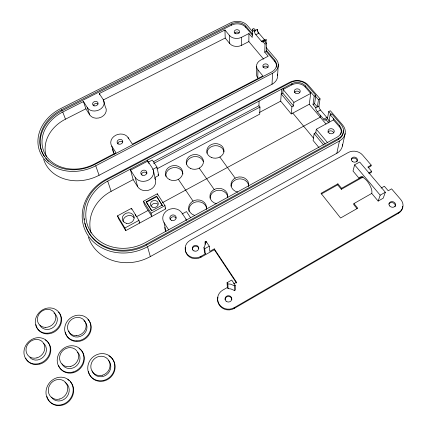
<?xml version="1.0" encoding="UTF-8"?>
<svg xmlns="http://www.w3.org/2000/svg" width="427" height="427" viewBox="0 0 427 427"><rect width="100%" height="100%" fill="white"/><g stroke="black" fill="none" stroke-linecap="round" stroke-linejoin="round"><path stroke-width="0.64" d="M252.453 35.19L245.722 27.275L245.728 26.1A10.478 7.996 -4 0 0 231.359 24.013L61.605 109.739A38.9 31.758 -18.7 0 0 43.554 154.916A38.9 31.758 -18.7 0 0 94.906 164.422L271.599 72.014A10.888 8.535 -1.3 0 0 274.705 60.138L266.288 50.253M263.614 59.123L248.866 41.59L248.93 33.536L241.533 37.309A8.716 6.656 -4 0 1 229.491 35.516L224.933 30.002L99.267 93.556L99.63 94.778M252.352 29.217L254.278 31.475L255.784 30.707L253.851 28.454L252.352 29.217L252.234 37.432L248.93 33.536M254.278 31.475L254.289 30.877L257.3 29.34A2.962 1.105 64.9 0 0 258.858 33.178L255.848 34.715A2.962 1.094 64.8 0 1 254.289 30.877M255.784 30.707L255.794 30.109M257.273 30.659L257.3 29.34M256.536 66.468L256.355 74.271A8.919 7.045 -1.1 0 0 257.764 77.735L258.575 78.723M257.764 77.735L257.967 69.959A9.052 7.104 -1.3 0 1 260.646 60.132L268.177 56.225L264.745 52.179L265.05 44.066L263.069 41.755L263.091 41.157L266.128 39.599L266.005 42.807M156.784 168.943L259.744 114.126L259.974 107.06L258.938 105.763L259.077 101.076M276.349 67.124A10.867 8.524 -1.3 0 0 274.641 61.28L266.24 51.405L266.571 43.282L264.591 40.971L264.612 40.378M43.655 159.34A39.86 32.831 -18.9 0 0 99.075 175.278L272.004 84.274L272.607 73.214A12.703 9.96 -1.3 0 0 276.216 59.348L266.261 47.691M274.641 61.28L274.705 60.138M277.593 75.392L278.313 64.215M310.867 92.264L309.265 104.263L291.235 113.94L280.699 101.151L281.59 89.168M291.235 113.94L291.935 106.83L293.53 105.976L282.818 93.102L283.186 88.325M293.53 105.976L293.893 102.395L283.101 89.467L291.844 84.845L291.951 83.687A9.672 7.697 1.9 0 1 305.342 85.838L314.213 96.16L313.028 104.535L315.788 107.775A3.128 1.254 61.5 0 0 317.341 111.73L323.693 119.202A3.149 1.27 61.2 0 0 325.86 119.597L327.45 118.733L328.71 111.607L330.322 110.732L342.598 124.951A14.15 11.518 6.4 0 1 339.438 140.995L336.839 153.277L150.32 256.584A43.543 38.542 -17.9 0 1 88.41 237.188M293.893 102.395L310.712 93.412L305.204 86.991L305.342 85.838M315.654 96.443L318.457 99.704L317.368 106.926L314.608 103.692L315.815 95.301L306.933 84.994A11.609 9.239 1.9 0 0 290.878 82.422L106.819 179.676A42.865 37.587 -17.6 0 0 88.661 232.389A42.865 37.587 -17.6 0 0 146.29 244.233L338.472 138.508A12.159 9.885 6.4 0 0 341.194 124.737L331.806 113.844L330.178 114.724L328.699 122.928L325.86 119.597M333.674 118.791L333.466 119.902L316.316 129.237L315.777 132.706L314.149 133.598L313.098 140.478L318.98 147.619M327.835 118.332A3.149 1.286 61.1 0 1 326.863 117.484L320.496 110.027A3.128 1.265 61.5 0 1 318.948 106.072L320.058 98.845L308.374 85.309A13.509 10.766 1.9 0 0 289.698 82.315L106.264 179.207A44.798 39.311 -17.7 0 0 87.279 234.343A44.798 39.311 -17.7 0 0 147.528 246.731L339.438 140.995M320.506 115.45L320.229 117.185L162.404 202.692M341.13 132.946A10.109 8.225 6.4 0 0 339.332 126.739L339.561 125.634L330.178 114.724M84.968 223.166A42.759 37.523 -17.7 0 0 146.536 245.109L338.248 139.592L338.472 138.508M342.395 146.061L345.139 133.64M337.677 184.827L337.901 183.84L341.557 188.328L341.322 189.31L337.677 184.827L321.414 193.975M354.618 164.843L353.012 171.03L359.171 178.395A10.285 4.121 58.1 0 1 366.964 180.877A10.285 4.121 58.1 0 1 371.746 193.415L378.157 201.08L383.232 198.171L385.341 192.23L359.667 162.02L354.618 164.843L380.19 195.176L378.157 201.08M371.746 193.415L353.951 203.556L353.679 204.512L357.036 208.638M233.644 283.886L236.499 282.247L214.274 248.872L209.796 251.38L209.262 246.187L206.001 241.266L205.163 241.735L205.008 245.269L203.951 247.58L204.709 248.733L205.312 253.9L200.818 256.419A10.397 9.49 -7.1 0 1 186.583 253.344A10.397 9.49 -7.1 0 1 190.298 240.246L348.315 152.487A10.285 8.465 9.9 0 1 362.571 155.033L371.212 165.11L370.908 166.14L368.159 167.683M371.212 165.11L367.909 166.968L371.655 171.355L371.346 172.375L369.035 173.677M217.941 297.176A10.851 10.253 4.2 0 0 222.12 307.942A10.851 10.253 4.2 0 0 234.209 308.443L398.54 213.212L398.93 212.262A10.867 9.026 16.1 0 0 400.766 199.564L391.58 188.851L388.223 190.773L384.348 186.231L381.114 188.077M151.206 205.942C152.081 203.337 155.722 202.382 157.793 204.159M227.34 287.494L228.103 288.652L230.906 288.935L234.503 290.541L235.352 290.05L235.208 285.3L231.728 280.053L227.073 282.717L227.34 287.494L222.75 290.125A10.878 10.275 4.1 0 0 219.19 304.259A10.878 10.275 4.1 0 0 234.183 307.702L398.93 212.262M234.503 290.541L234.343 285.796L235.208 285.3M380.19 195.176L385.341 192.23M341.557 188.328L362.507 176.516M368.779 172.978L371.655 171.355M341.322 189.31L363.26 176.933M185.499 247.564A10.371 9.474 -7 0 0 189.673 257.059A10.371 9.474 -7 0 0 200.93 257.257L214.349 249.726L214.274 248.872M337.901 183.84L321.024 193.33L340.581 218.01L357.735 208.205L353.951 203.556M204.709 248.733L209.262 246.187M182.057 214.007L186.476 211.589L190.586 217.786M139.042 221.944L139.714 223.038L138.951 220.375L131.5 208.301L117.537 215.827L118.45 218.507L125.741 230.639L165.655 208.931L164.971 205.627L157.285 193.773L143.488 201.208L144.353 204.522L151.863 216.436L151.057 213.185L143.488 201.208M136.571 216.692L148.089 210.447M162.271 205.072L151.847 210.724L146.157 201.757L156.517 196.169L162.388 205.627L156.517 196.169M323.693 119.202L326.863 117.484M151.057 213.185L164.971 205.627M125.741 230.639L124.871 228.023L138.951 220.375M151.622 210.714L146.301 202.313L156.645 196.73M317.341 111.73L320.496 110.027M313.028 104.535L314.608 103.692M315.788 107.775L318.948 106.072M314.213 96.16L315.815 95.301M318.457 99.704L320.058 98.845M155.044 177.445L158.716 175.486L156.981 167.128L152.284 160.05L148.559 162.025M153.651 163.472L259.974 107.06M91.106 233.083A39.775 35.153 -17.9 0 1 111.132 191.344L133.155 179.634L130.31 169.177M259.301 112.531L280.699 101.151M152.701 169.407L156.981 167.128M339.561 125.634A10.131 8.236 6.4 0 1 337.277 137.099L145.297 242.611A40.821 35.793 -17.6 0 1 90.433 231.322A40.821 35.793 -17.6 0 1 107.711 181.128L291.951 83.687M153.304 161.758L258.938 105.763M282.818 93.102L281.233 93.94L291.935 106.83M252.378 31.422L247.196 25.353A12.228 9.33 -4 0 0 230.447 22.925L60.853 108.501A40.752 33.269 -18.7 0 0 41.926 155.844A40.752 33.269 -18.7 0 0 95.744 165.793L272.607 73.214M264.745 52.179L266.24 51.405M263.069 41.755L264.591 40.971M265.05 44.066L266.571 43.282M224.933 30.002L225.216 38.051L229.71 43.527A8.588 6.608 -3.9 0 0 241.575 45.321L248.866 41.59M255.848 34.715L261.404 41.216L264.425 39.663A2.978 1.121 64.6 0 0 265.247 40.346M46.442 156.869A36.396 29.922 -18.8 0 1 65.48 119.17L85.875 108.81L83.473 101.541L62.758 112.018A36.962 30.2 -18.7 0 0 45.625 154.969A36.962 30.2 -18.7 0 0 94.42 164.027L115.979 152.754L111.746 146.077A9.309 7.734 -15 0 1 115.69 135.268A9.309 7.734 -15 0 1 128.089 137.569L132.407 144.166L262.909 75.937L257.967 69.959M103.201 100.014L225.216 38.051M44.253 156.298A38.809 31.715 -18.7 0 1 62.006 110.78L231.386 25.188A10.456 7.985 -4 0 1 245.722 27.275M227.073 282.717L227.842 283.886L230.692 284.174L234.343 285.796M328.71 111.607L331.187 114.484M333.466 119.902L339.332 126.739M257.657 31.779L264.425 39.663M327.45 118.733L329.484 121.108M245.728 26.1L252.469 34.021M309.265 104.263L326.057 124.049M316.316 129.237L327.552 142.682M134.259 217.941C131.238 213.02 122.341 216.11 123.243 221.869M315.777 132.706L325.267 144.112M314.149 133.598L323.623 145.015M292.81 113.096L313.471 138.108M219.846 157.029L235.149 178.096M199.217 168.131L214.21 189.524M178.363 179.351L193.036 201.074M214.349 249.726L236.521 283.042M158.043 174.467L158.716 175.486M186.663 220.167L181.87 212.892A10.28 9.154 -10.8 0 0 167.939 210.02A10.28 9.154 -10.8 0 0 164.048 222.643L165.948 231.295A10.04 8.999 -10.8 0 1 164.689 227.394M205.312 253.9L204.565 252.752L203.951 247.58M99.267 93.556L103.243 99.619L105.352 106.937A8.855 7.131 -16 0 1 101.477 117.041A8.855 7.131 -16 0 1 89.729 114.9L85.875 108.81M164.961 207.853L165.655 208.931M135.178 177.381L130.582 170.176L147.753 161.091L152.439 168.206A9.885 8.46 -13.5 0 1 148.511 180.045A9.885 8.46 -13.5 0 1 135.178 177.381L137.659 186.732A9.661 8.332 -13.5 0 0 150.421 189.519A9.661 8.332 -13.5 0 0 154.804 178.192M164.048 222.643L168.756 230.014M133.155 179.634L137.659 186.732M83.473 101.541L87.37 107.679L89.729 114.9M111.746 146.077L113.806 152.962L114.505 154.067M117.537 215.827L124.871 228.023M62.758 112.018L65.48 119.17M61.605 109.739L62.006 110.78M95.744 165.793L99.075 175.278M107.711 181.128L111.132 191.344M131.5 208.301L131.82 209.39M135.204 214.306L135.679 215.923M146.29 244.233L146.536 245.109M147.528 246.731L150.32 256.584M128.089 137.569L128.42 138.839M146.157 201.757L146.301 202.313M147.523 160.072L148.025 162.303M148.687 162.506L148.959 163.717M157.285 193.773L157.536 194.893M153.368 170.218L155.433 179.708M185.975 219.12L186.151 220.225M200.818 256.419L200.93 257.257M205.163 241.735L205.462 244.356M206.001 241.266L206.145 242.579M227.842 283.886L228.103 288.652M234.183 307.702L234.209 308.443M229.491 35.516L229.71 43.527M231.359 24.013L231.386 25.188M241.533 37.309L241.575 45.321M277.385 74.117A12.431 9.837 -1.1 0 1 272.004 84.274M234.551 33.189A2.69 2.06 -4 0 1 239.195 32.927M93.235 105.869A2.775 2.226 -15.9 0 1 95.077 103.702A2.775 2.226 -15.9 0 1 98.013 104.049M117.655 143.936A2.872 2.391 -15 0 1 119.523 141.631A2.872 2.391 -15 0 1 122.586 142.026M263.064 67.322A2.706 2.124 -1.2 0 1 265.679 66.148A2.706 2.124 -1.2 0 1 268.039 67.578M113.806 152.962A9.164 7.659 -15.1 0 1 112.813 149.124M103.243 99.619A8.988 7.19 -15.9 0 1 99.288 109.824A8.988 7.19 -15.9 0 1 87.37 107.679M48.438 161.406A38.809 31.715 -18.7 0 1 47.498 160.456M46.607 159.468A38.809 31.715 -18.7 0 1 45.764 158.438M266.128 39.599A2.978 1.121 64.6 0 1 265.872 40.325M263.091 41.157A2.978 1.11 64.6 0 1 261.404 41.216M192.55 249.976A3.213 2.936 -7 0 1 194.792 246.32A3.213 2.936 -7 0 1 198.736 248.29M402.666 206.257A10.835 9.01 16.1 0 1 398.54 213.212M225.104 299.679A3.363 3.176 4.2 0 1 228.365 296.439A3.363 3.176 4.2 0 1 231.829 299.541M351.293 159.484A3.074 2.53 10 0 1 355.317 158.396A3.074 2.53 10 0 1 356.897 161.828M388.869 204.074A3.357 2.792 16.1 0 1 393.192 202.894A3.357 2.792 16.1 0 1 395.012 206.727M194.739 215.405A8.951 7.921 -6.6 0 1 189.012 205.702A8.951 7.921 -6.6 0 1 199.959 200.103A8.951 7.921 -6.6 0 1 206.225 209.534M216.702 203.775A8.919 7.819 -3.4 0 1 210.164 194.418A8.919 7.819 -3.4 0 1 220.914 188.515A8.919 7.819 -3.4 0 1 227.506 197.834M237.866 192.139A8.898 7.713 -0.8 0 1 231.199 182.932A8.898 7.713 -0.8 0 1 241.826 177.088A8.898 7.713 -0.8 0 1 248.557 186.263M342.566 144.283A13.765 11.31 6.9 0 1 336.839 153.277M165.922 176.538A8.631 7.435 -9.7 0 1 173.341 167.608A8.631 7.435 -9.7 0 1 182.975 173.954M186.487 164.176A8.599 7.35 -6.9 0 1 193.885 156.629A8.599 7.35 -6.9 0 1 203.327 161.614M206.951 153.218A8.567 7.259 -4.5 0 1 214.957 145.682A8.567 7.259 -4.5 0 1 224.015 151.905M189.065 211.413A8.908 7.894 -6.6 0 1 196.255 201.88A8.908 7.894 -6.6 0 1 206.583 208.264M210.079 198.272A8.876 7.793 -3.4 0 1 218.747 190.228A8.876 7.793 -3.4 0 1 227.826 197.669M231.044 186.3A8.855 7.686 -0.7 0 1 239.851 178.844A8.855 7.686 -0.7 0 1 248.738 186.172M327.909 132.231A3.117 2.541 6.5 0 1 330.845 130.854A3.117 2.541 6.5 0 1 333.652 132.605M294.331 92.435A2.978 2.375 2 0 1 297.176 91.132A2.978 2.375 2 0 1 299.818 92.75M170.176 219.691A3.17 2.829 -10.8 0 1 172.54 216.884A3.17 2.829 -10.8 0 1 176.084 218.09M141.284 174.878A3.048 2.615 -13.5 0 1 143.605 172.252A3.048 2.615 -13.5 0 1 146.968 173.346M84.418 219.937A42.759 37.523 -17.7 0 1 84.29 218.624M343.212 130.705A12.127 9.869 6.4 0 1 338.248 139.592M341.002 133.47A10.109 8.225 6.4 0 1 340.623 134.494M291.844 84.845A9.65 7.686 1.9 0 1 305.204 86.991M108.97 355.926A13.99 13.066 -48 0 1 109.221 378.503A13.99 13.066 -48 0 1 88.416 371.351M108.357 360.201A9.933 9.277 -47.8 0 1 106.099 375.093A9.933 9.277 -47.8 0 1 92.179 370.871M70.412 381.685A14.417 13.082 -53 0 1 67.407 402.704A14.417 13.082 -53 0 1 47.749 398.663M47.514 398.135A14.417 13.082 -53 0 1 46.954 396.453M67.797 379.523A14.417 13.082 -53 0 1 69.179 380.51M65.064 382.448A10.237 9.287 -52.9 0 1 66.249 397.564A10.237 9.287 -52.9 0 1 51.416 397.131M79.054 348.405A13.936 12.73 -46.4 0 1 78.947 369.755A13.936 12.73 -46.4 0 1 58.515 365.459M77.703 352.238A9.896 9.036 -46.2 0 1 75.696 366.537A9.896 9.036 -46.2 0 1 61.984 363.873M45.289 339.951A13.883 12.372 -45.3 0 1 45.961 360.66A13.883 12.372 -45.3 0 1 25.631 358.109M43.474 343.255A9.858 8.786 -45.2 0 1 43.458 356.833A9.858 8.786 -45.2 0 1 29.837 357.431M58.574 312.116A13.467 12.02 -39.8 0 1 54.08 332.105A13.467 12.02 -39.8 0 1 35.975 324.659M53.925 312.943A9.565 8.535 -39.7 0 1 53.786 326.949A9.565 8.535 -39.7 0 1 39.834 325.091M87.994 319.417A13.515 12.33 -39.4 0 1 83.863 339.7A13.515 12.33 -39.4 0 1 65.342 332.121M83.863 320.608A9.597 8.753 -39.3 0 1 82.56 335.259A9.597 8.753 -39.3 0 1 68.747 330.968M235.629 33.626A2.701 2.066 -4 0 0 239.584 31.609A2.701 2.066 -4 0 0 235.453 30.055A2.701 2.066 -4 0 0 235.629 33.626M263.753 67.615A2.717 2.13 -1.3 0 0 268.22 66.42A2.717 2.13 -1.3 0 0 264.713 63.991A2.717 2.13 -1.3 0 0 263.753 67.615M118.407 143.984A2.888 2.397 -15 0 0 122.789 141.695A2.888 2.397 -15 0 0 118.61 139.778A2.888 2.397 -15 0 0 118.407 143.984M94.458 105.875A2.786 2.231 -15.9 0 0 98.018 102.928A2.786 2.231 -15.9 0 0 93.497 102.133A2.786 2.231 -15.9 0 0 94.458 105.875M226.118 301.163A3.373 3.186 4 0 0 231.706 299.61A3.373 3.186 4 0 0 227.447 295.804A3.373 3.186 4 0 0 226.118 301.163M193.943 250.884A3.224 2.941 -7.1 0 0 198.742 248.188A3.224 2.941 -7.1 0 0 193.885 245.781A3.224 2.941 -7.1 0 0 193.943 250.884M352.451 161.513A3.08 2.535 9.9 0 0 357.388 160.168A3.08 2.535 9.9 0 0 353.23 157.195A3.08 2.535 9.9 0 0 352.451 161.513M389.68 205.963A3.368 2.797 16.1 0 0 395.391 205.771A3.368 2.797 16.1 0 0 391.847 201.597A3.368 2.797 16.1 0 0 389.68 205.963M126.477 223.348A6.005 5.295 -17.8 0 0 134.003 216.526A6.005 5.295 -17.8 0 0 124.156 214.471A6.005 5.295 -17.8 0 0 126.477 223.348M169.754 179.703A8.673 7.456 -9.7 0 0 182.724 172.668A8.673 7.456 -9.7 0 0 169.77 166.738A8.673 7.456 -9.7 0 0 169.754 179.703M190.629 168.494A8.636 7.371 -7 0 0 203.46 161.534A8.636 7.371 -7 0 0 190.431 155.711A8.636 7.371 -7 0 0 190.629 168.494M211.28 157.408A8.604 7.28 -4.5 0 0 223.972 150.517A8.604 7.28 -4.5 0 0 210.879 144.801A8.604 7.28 -4.5 0 0 211.28 157.408M152.29 207.09A3.971 3.491 -13.2 0 0 158.273 203.834A3.971 3.491 -13.2 0 0 152.412 201.005A3.971 3.491 -13.2 0 0 152.29 207.09M329.169 133.123A3.133 2.551 6.4 0 0 334.234 131.751A3.133 2.551 6.4 0 0 330.044 128.789A3.133 2.551 6.4 0 0 329.169 133.123M295.308 93.011A2.994 2.381 1.9 0 0 300.192 91.698A2.994 2.381 1.9 0 0 296.258 88.965A2.994 2.381 1.9 0 0 295.308 93.011M171.382 220.279A3.186 2.84 -10.8 0 0 176.159 217.653A3.186 2.84 -10.8 0 0 171.408 215.347A3.186 2.84 -10.8 0 0 171.382 220.279M142.239 175.139A3.064 2.621 -13.5 0 0 146.872 172.668A3.064 2.621 -13.5 0 0 142.378 170.56A3.064 2.621 -13.5 0 0 142.239 175.139M104.108 380.276A14.027 13.098 -47.8 0 0 111.271 357.383A14.027 13.098 -47.8 0 0 88.378 363.927A14.027 13.098 -47.8 0 0 104.108 380.276M102.459 375.216A9.992 9.319 -47.4 0 0 107.604 358.936A9.992 9.319 -47.4 0 0 91.287 363.558A9.992 9.319 -47.4 0 0 102.459 375.216M62.075 404.599A14.454 13.109 -52.9 0 0 69.932 381.108A14.454 13.109 -52.9 0 0 46.746 387.753A14.454 13.109 -52.9 0 0 62.075 404.599M59.764 399.015A10.323 9.351 -52.5 0 0 65.427 382.266A10.323 9.351 -52.5 0 0 48.859 386.974A10.323 9.351 -52.5 0 0 59.764 399.015M73.092 372.008A13.974 12.757 -46.2 0 0 80.634 349.467A13.974 12.757 -46.2 0 0 57.928 355.931A13.974 12.757 -46.2 0 0 73.092 372.008M70.893 366.361A9.976 9.1 -45.8 0 0 76.326 350.289A9.976 9.1 -45.8 0 0 60.106 354.869A9.976 9.1 -45.8 0 0 70.893 366.361M39.311 363.494A13.92 12.399 -45.2 0 0 47.258 341.306A13.92 12.399 -45.2 0 0 24.755 347.69A13.92 12.399 -45.2 0 0 39.311 363.494M36.952 357.858A9.938 8.844 -44.9 0 0 42.673 342.043A9.938 8.844 -44.9 0 0 26.597 346.569A9.938 8.844 -44.9 0 0 36.952 357.858M47.093 333.225A13.504 12.047 -39.7 0 0 59.897 313.941A13.504 12.047 -39.7 0 0 37.581 314.534A13.504 12.047 -39.7 0 0 47.093 333.225M45.796 327.381A9.64 8.588 -39.4 0 0 54.982 313.653A9.64 8.588 -39.4 0 0 39.06 314.042A9.64 8.588 -39.4 0 0 45.796 327.381M76.897 340.853A13.552 12.356 -39.3 0 0 89.467 321.296A13.552 12.356 -39.3 0 0 66.852 321.873A13.552 12.356 -39.3 0 0 76.897 340.853M76.203 335.686A9.65 8.791 -39.1 0 0 85.203 321.787A9.65 8.791 -39.1 0 0 69.099 322.161A9.65 8.791 -39.1 0 0 76.203 335.686"/></g></svg>
